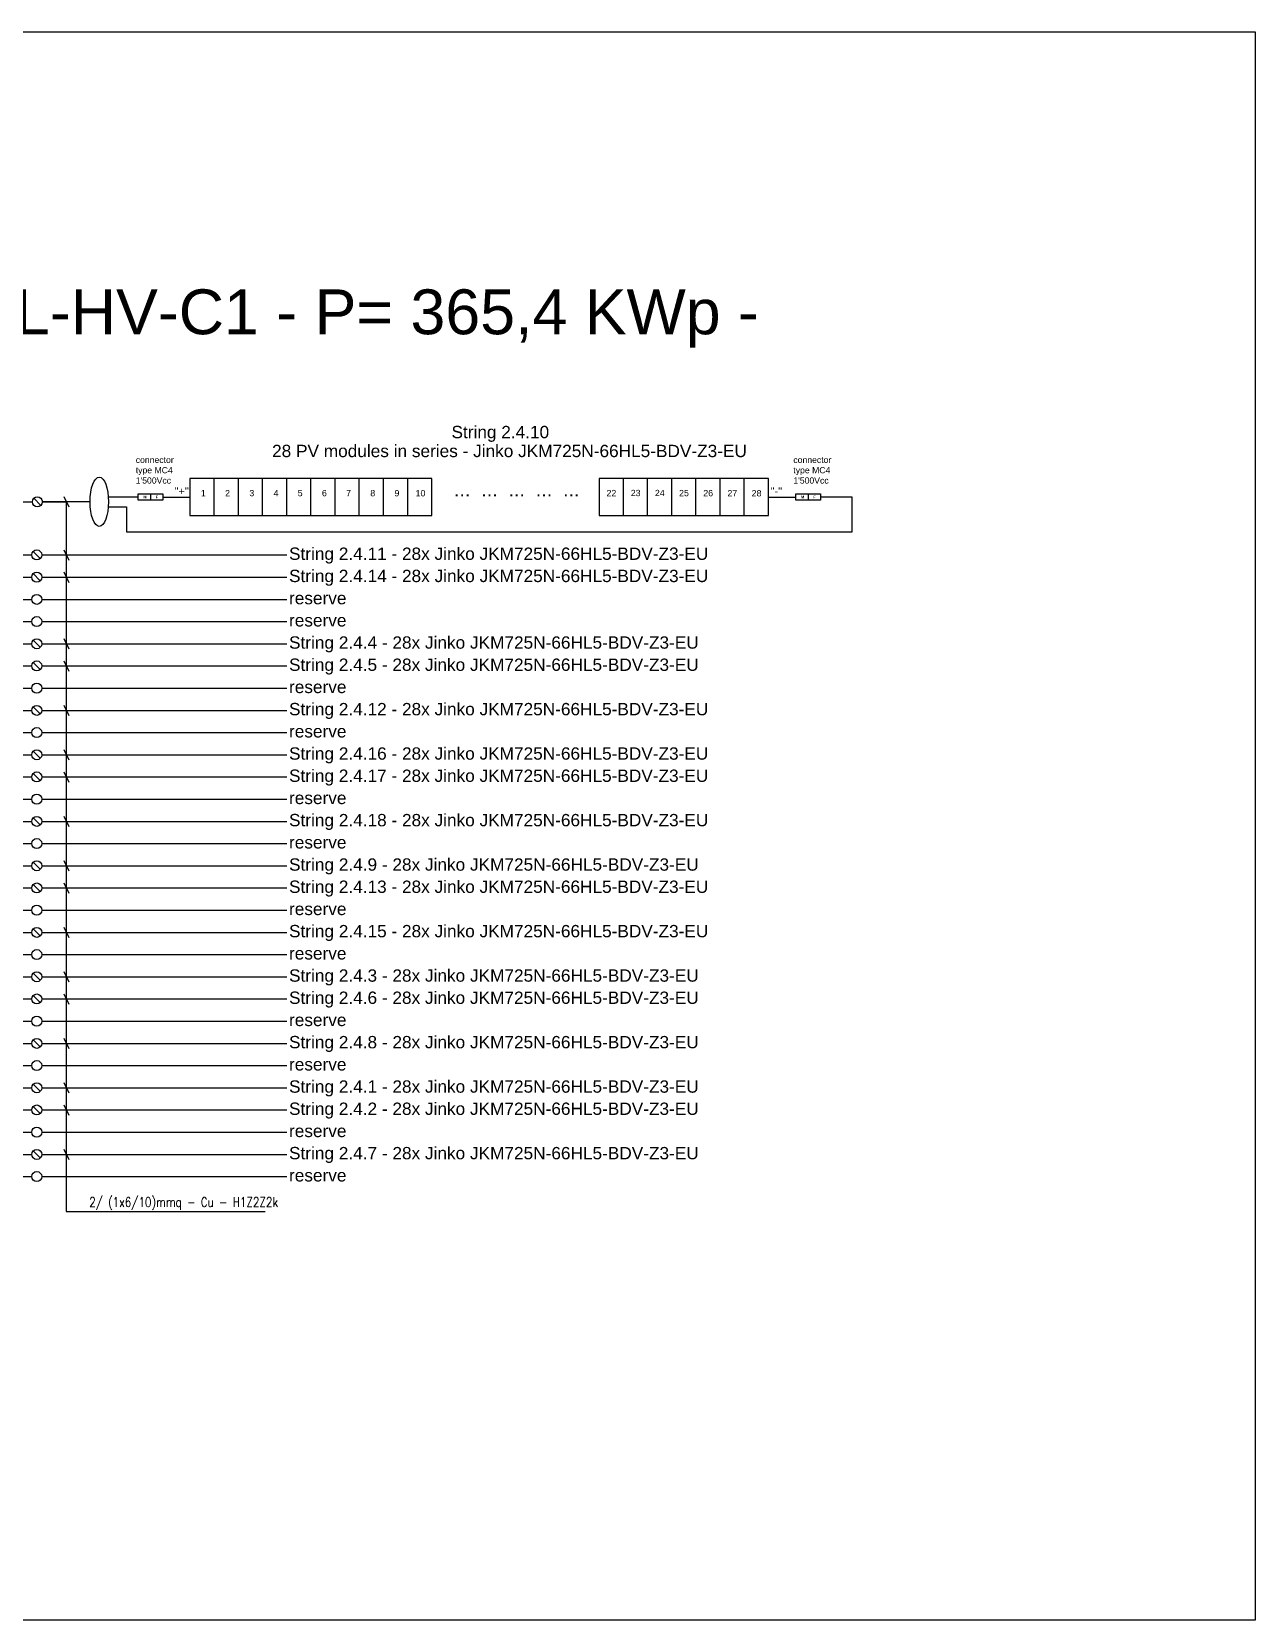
# Model space of a CAD drawing. Header units: millimetres. Extents: x 14856 to 141494, y 133975 to 167686.
# Drawn here: x 63887 to 69884, y 146011 to 153798 of the extents above; entities that cross this region are included whole.
import ezdxf

# ---------------------------------------------------------------- set-up
doc = ezdxf.new("R2010")
doc.units = ezdxf.units.MM
doc.linetypes.add('TRATTEGGIATA', pattern=[19.05, 12.7, -6.35])
doc.layers.add('-Testi', color=1, linetype='Continuous')
doc.layers.add('TRATTEGGIATA', color=40, linetype='TRATTEGGIATA')
doc.styles.add('SIMPLEX', font='SIMPLEX', dxfattribs={"width": 0.8})
doc.styles.get("Standard").update_dxf_attribs({"font": 'arial.ttf'})

msp = doc.modelspace()

# ---------------------------------------------------------------- linework, layer by layer
for points in [[(64662.1, 151608.3), (64662.1, 151425.9), (65847.8, 151425.9), (65847.8, 151607.8), (64662.1, 151607.8)], [(64780.7, 151425.9), (64780.7, 151607.8)], [(64899.2, 151425.7), (64899.2, 151607.5)], [(65017.8, 151425.4), (65017.8, 151607.2)], [(65136.4, 151425.9), (65136.4, 151607.8)], [(65255, 151425.7), (65255, 151607.5)], [(65373.5, 151425.4), (65373.5, 151607.2)], [(65492.1, 151425.9), (65492.1, 151607.8)], [(65610.7, 151425.7), (65610.7, 151607.5)], [(65729.3, 151425.4), (65729.3, 151607.2)], [(66667.8, 151608.3), (66667.8, 151425.9), (67497.9, 151425.9), (67497.9, 151607.8), (66667.8, 151607.8)], [(66786.4, 151425.9), (66786.4, 151607.8)], [(66905, 151425.7), (66905, 151607.5)], [(67023.6, 151425.4), (67023.6, 151607.2)], [(67142.2, 151425.9), (67142.2, 151607.8)], [(67260.7, 151425.7), (67260.7, 151607.5)], [(67260.7, 151425.7), (67260.7, 151607.5)], [(67379.3, 151425.4), (67379.3, 151607.2)], [(67379.3, 151425.4), (67379.3, 151607.2)], [(67497.9, 151425.9), (67497.9, 151607.8)], [(63931.5, 151476.5), (63896.8, 151511.3)], [(63935.8, 151493.9), (64055.8, 151493.9), (64055.8, 148014.4)], [(64043.1, 151519.4), (64068.6, 151468.4)], [(64043.1, 151519.4), (64068.6, 151468.4)], [(64468.6, 151532.4), (64468.6, 151501.8)], [(64529.2, 151517.1), (64662.1, 151517.1)], [(67498.4, 151517.1), (67631.3, 151517.1)], [(67691.9, 151532.4), (67691.9, 151501.8)], [(63928.6, 151215.9), (63893.9, 151250.6)], [(64043.1, 151258.8), (64068.6, 151207.7)], [(63928.6, 151107), (63893.9, 151141.8)], [(64043.1, 151149.9), (64068.6, 151098.9)], [(63928.6, 150780.5), (63893.9, 150815.3)], [(64043.1, 150823.4), (64068.6, 150772.4)], [(63928.6, 150671.7), (63893.9, 150706.5)], [(64043.1, 150714.6), (64068.6, 150663.6)], [(63928.6, 150454), (63893.9, 150488.8)], [(64043.1, 150496.9), (64068.6, 150445.9)], [(63928.6, 150236.3), (63893.9, 150271.1)], [(64043.1, 150279.2), (64068.6, 150228.2)], [(63928.6, 150127.5), (63893.9, 150162.3)], [(64043.1, 150170.4), (64068.6, 150119.4)], [(63928.6, 149909.8), (63893.9, 149944.6)], [(64043.1, 149952.7), (64068.6, 149901.7)], [(63928.6, 149692.1), (63893.9, 149726.9)], [(64043.1, 149735), (64068.6, 149684)], [(63928.6, 149583.3), (63893.9, 149618.1)], [(64043.1, 149626.2), (64068.6, 149575.2)], [(63928.6, 149365.6), (63893.9, 149400.4)], [(64043.1, 149408.5), (64068.6, 149357.5)], [(63928.6, 149147.9), (63893.9, 149182.7)], [(64043.1, 149190.8), (64068.6, 149139.8)], [(63928.6, 149039.1), (63893.9, 149073.9)], [(64043.1, 149082), (64068.6, 149031)], [(63928.6, 148821.4), (63893.9, 148856.2)], [(64043.1, 148864.3), (64068.6, 148813.3)], [(63928.6, 148603.7), (63893.9, 148638.5)], [(64043.1, 148646.6), (64068.6, 148595.6)], [(63928.6, 148494.9), (63893.9, 148529.7)], [(64043.1, 148537.8), (64068.6, 148486.8)], [(63928.6, 148277.2), (63893.9, 148312)], [(64043.1, 148320.1), (64068.6, 148269.1)], [(64055.8, 148014.4), (65030.8, 148014.4)]]:
    msp.add_lwpolyline(points)
at = {"color": 40, "linetype": 'Continuous'}
for points in [[(63437.2, 151493.9), (63889.6, 151493.9)], [(63437.2, 151233.3), (63886.6, 151233.3)], [(63935.8, 151233.3), (65136.3, 151233.3)], [(63437.2, 151124.4), (63886.6, 151124.4)], [(63935.8, 151124.4), (65136.3, 151124.4)], [(63437.2, 150797.9), (63886.6, 150797.9)], [(63935.8, 150797.9), (65136.3, 150797.9)], [(63437.2, 150689.1), (63886.6, 150689.1)], [(63935.8, 150689.1), (65136.3, 150689.1)], [(63437.2, 150471.4), (63886.6, 150471.4)], [(63935.8, 150471.4), (65136.3, 150471.4)], [(63437.2, 150253.7), (63886.6, 150253.7)], [(63935.8, 150253.7), (65136.3, 150253.7)], [(63437.2, 150144.9), (63886.6, 150144.9)], [(63935.8, 150144.9), (65136.3, 150144.9)], [(63437.2, 149927.2), (63886.6, 149927.2)], [(63935.8, 149927.2), (65136.3, 149927.2)], [(63437.2, 149709.5), (63886.6, 149709.5)], [(63935.8, 149709.5), (65136.3, 149709.5)], [(63437.2, 149600.7), (63886.6, 149600.7)], [(63935.8, 149600.7), (65136.3, 149600.7)], [(63437.2, 149383), (63886.6, 149383)], [(63935.8, 149383), (65136.3, 149383)], [(63437.2, 149165.3), (63886.6, 149165.3)], [(63935.8, 149165.3), (65136.3, 149165.3)], [(63437.2, 149056.5), (63886.6, 149056.5)], [(63935.8, 149056.5), (65136.3, 149056.5)]]:
    msp.add_lwpolyline(points, dxfattribs=at)
at = {"color": 40}
for points in [[(64172.5, 151493.9), (63938.7, 151493.9)], [(64262.2, 151518.9), (64407.2, 151518.9)], [(64262.2, 151468.9), (64350.7, 151468.9), (64350.7, 151346.8), (67907.6, 151346.8), (67907.5, 151517.1), (67752.5, 151517.1)]]:
    msp.add_lwpolyline(points, dxfattribs=at)
for points in [[(64407.9, 151532.4), (64529.2, 151532.4), (64529.2, 151501.8), (64407.9, 151501.8)], [(67631.3, 151532.4), (67752.5, 151532.4), (67752.5, 151501.8), (67631.3, 151501.8)]]:
    msp.add_lwpolyline(points, close=True)
at = {"color": 8, "linetype": 'Continuous'}
for points in [[(63437.2, 151015.6), (63886.6, 151015.6)], [(63935.8, 151015.6), (65136.3, 151015.6)], [(63437.2, 150906.7), (63886.6, 150906.7)], [(63935.8, 150906.7), (65136.3, 150906.7)], [(63437.2, 150580.2), (63886.6, 150580.2)], [(63935.8, 150580.2), (65136.3, 150580.2)], [(63437.2, 150362.5), (63886.6, 150362.5)], [(63935.8, 150362.5), (65136.3, 150362.5)], [(63437.2, 150036), (63886.6, 150036)], [(63935.8, 150036), (65136.3, 150036)], [(63437.2, 149818.4), (63886.6, 149818.4)], [(63935.8, 149818.4), (65136.3, 149818.4)], [(63437.2, 149491.8), (63886.6, 149491.8)], [(63935.8, 149491.8), (65136.3, 149491.8)], [(63437.2, 149274.2), (63886.6, 149274.2)], [(63935.8, 149274.2), (65136.3, 149274.2)], [(63437.2, 148947.6), (63886.6, 148947.6)], [(63935.8, 148947.6), (65136.3, 148947.6)], [(63437.2, 148730), (63886.6, 148730)], [(63935.8, 148730), (65136.3, 148730)], [(63437.2, 148403.4), (63886.6, 148403.4)], [(63935.8, 148403.4), (65136.3, 148403.4)], [(63437.2, 148185.8), (63886.6, 148185.8)], [(63935.8, 148185.8), (65136.3, 148185.8)]]:
    msp.add_lwpolyline(points, dxfattribs=at)
at = {"color": 7}
for centre in [(63914.1, 151493.9), (63911.2, 151233.3), (63911.2, 151124.4), (63911.2, 150797.9), (63911.2, 150689.1), (63911.2, 150471.4), (63911.2, 150253.7), (63911.2, 150144.9), (63911.2, 149927.2), (63911.2, 149709.5), (63911.2, 149600.7), (63911.2, 149383), (63911.2, 149165.3), (63911.2, 149056.5), (63911.2, 148838.8), (63911.2, 148621.1), (63911.2, 148512.3), (63911.2, 148294.6)]:
    msp.add_circle(centre, 24.6, dxfattribs=at)
at = {"color": 8}
for centre in [(63911.2, 151015.6), (63911.2, 150906.7), (63911.2, 150580.2), (63911.2, 150362.5), (63911.2, 150036), (63911.2, 149818.4), (63911.2, 149491.8), (63911.2, 149274.2), (63911.2, 148947.6), (63911.2, 148730), (63911.2, 148403.4), (63911.2, 148185.8)]:
    msp.add_circle(centre, 24.6, dxfattribs=at)
msp.add_ellipse((64217.4, 151493.9), major_axis=(0, -121.1), ratio=0.370747)
at = {"layer": 'Defpoints', "color": 1}
msp.add_lwpolyline([(57822.1, 153798.2), (69883.6, 153798.2), (69883.6, 146010.8), (57822.1, 146010.8)], close=True, dxfattribs=at)
at = {"layer": 'TRATTEGGIATA', "color": 40, "linetype": 'Continuous', "ltscale": 0.5}
for points in [[(63437.2, 148838.8), (63886.6, 148838.8)], [(63935.8, 148838.8), (65136.3, 148838.8)], [(63437.2, 148621.1), (63886.6, 148621.1)], [(63935.8, 148621.1), (65136.3, 148621.1)], [(63437.2, 148512.3), (63886.6, 148512.3)], [(63935.8, 148512.3), (65136.3, 148512.3)], [(63437.2, 148294.6), (63886.6, 148294.6)], [(63935.8, 148294.6), (65136.3, 148294.6)]]:
    msp.add_lwpolyline(points, dxfattribs=at)

# ---------------------------------------------------------------- texts
at = {"layer": '-Testi', "color": 7, "insert": (64631, 148053), "char_height": 46.621, "width": 1811.153, "attachment_point": 5, "style": 'SIMPLEX'}
msp.add_mtext('2/ (1x6/10)mmq - Cu - H1Z2Z2k', dxfattribs=at)
at = {"attachment_point": 1}
for s, insert, char_height, width in [('INVERTER 2.4 - TBEA TS330KTL-HV-C1 - P= 365,4 KWp - P= 330 KWac @40°C', (59279.1, 152535.2), 220, 8459.921), ("connector type MC4\\P1'500Vcc", (64396.3, 151714.6), 30.344, 266.347), ('28 PV modules in series - Jinko JKM725N-6{\\C7;6HL5-B}DV-Z3-EU', (65064.6, 151773.3), 60.443, 2681.977), ("connector type MC4\\P1'500Vcc", (67619.6, 151714.6), 30.344, 266.347), ("''+''", (64585.4, 151565.1), 38.08, 72.401), ('1 ', (64715.9, 151551.9), 30.84, 30.845), ('2 ', (64834.5, 151551.9), 30.84, 30.845), ('3 ', (64953.1, 151551.9), 30.84, 30.845), ('4 ', (65071.7, 151551.3), 30.84, 30.845), ('5 ', (65190.2, 151551.9), 30.84, 30.845), ('6 ', (65308.8, 151551.9), 30.84, 30.845), ('7 ', (65427.4, 151551.3), 30.84, 30.845), ('8 ', (65546, 151551.9), 30.84, 30.845), ('9 ', (65664.5, 151551.6), 30.84, 30.845), ('10 ', (65767.9, 151551.3), 30.84, 30.845), ('22 ', (66703.9, 151552.1), 30.84, 30.845), ('23 ', (66822.5, 151552.4), 30.84, 30.845), ('24 ', (66941.1, 151552.4), 30.84, 30.845), ('25 ', (67059.6, 151552.1), 30.84, 30.845), ('26 ', (67178.2, 151551.9), 30.84, 30.845), ('27', (67296.8, 151551.6), 30.84, 30.845), ('28 ', (67415.4, 151551.3), 30.84, 30.845), ("''-''", (67506.7, 151565.1), 38.08, 72.401), ('\\pxql;{\\fArial|b1|i0|c0|p34;M}', (64433.4, 151524.1), 13.785, 16.703), ('\\pxql;{\\fArial|b1|i0|c0|p34;F}', (64494, 151524.1), 13.785, 16.703), ('...  ...  ...  ...  ... ', (65956.2, 151588.9), 68.894, 747.028), ('\\pxql;{\\fArial|b1|i0|c0|p34;M}', (67656.7, 151524.1), 13.785, 16.703), ('\\pxql;{\\fArial|b1|i0|c0|p34;F}', (67717.3, 151524.1), 13.785, 16.703)]:
    msp.add_mtext(s, dxfattribs=dict(at, insert=insert, char_height=char_height, width=width))
at = {"color": 7, "char_height": 60.44, "width": 4500, "attachment_point": 1}
for s, insert in [('String 2.4.10', (65944, 151866.1)), ('String 2.4.11 - 28x Jinko JKM725N-66HL5-BDV-Z3-EU', (65147.6, 151269.6)), ('String 2.4.14 - 28x Jinko JKM725N-66HL5-BDV-Z3-EU', (65147.6, 151160.7)), ('String 2.4.4 - 28x Jinko JKM725N-66HL5-BDV-Z3-EU', (65147.6, 150834.2)), ('String 2.4.5 - 28x Jinko JKM725N-66HL5-BDV-Z3-EU', (65147.6, 150725.4)), ('String 2.4.12 - 28x Jinko JKM725N-66HL5-BDV-Z3-EU', (65147.6, 150507.7)), ('String 2.4.16 - 28x Jinko JKM725N-66HL5-BDV-Z3-EU', (65147.6, 150290)), ('String 2.4.17 - 28x Jinko JKM725N-66HL5-BDV-Z3-EU', (65147.6, 150181.2)), ('String 2.4.18 - 28x Jinko JKM725N-66HL5-BDV-Z3-EU', (65147.6, 149963.5)), ('String 2.4.9 - 28x Jinko JKM725N-66HL5-BDV-Z3-EU', (65147.6, 149745.8)), ('String 2.4.13 - 28x Jinko JKM725N-66HL5-BDV-Z3-EU', (65147.6, 149637)), ('String 2.4.15 - 28x Jinko JKM725N-66HL5-BDV-Z3-EU', (65147.6, 149419.3)), ('String 2.4.3 - 28x Jinko JKM725N-66HL5-BDV-Z3-EU', (65147.6, 149201.6)), ('String 2.4.6 - 28x Jinko JKM725N-66HL5-BDV-Z3-EU', (65147.6, 149092.8)), ('String 2.4.8 - 28x Jinko JKM725N-66HL5-BDV-Z3-EU', (65147.6, 148875.1)), ('String 2.4.1 - 28x Jinko JKM725N-66HL5-BDV-Z3-EU', (65147.6, 148657.4)), ('String 2.4.2 - 28x Jinko JKM725N-66HL5-BDV-Z3-EU', (65147.6, 148548.6)), ('String 2.4.7 - 28x Jinko JKM725N-66HL5-BDV-Z3-EU', (65147.6, 148330.9))]:
    msp.add_mtext(s, dxfattribs=dict(at, insert=insert))
at = {"color": 8, "char_height": 60.44, "width": 4500, "attachment_point": 1}
for insert in [(65147.6, 151051.9), (65147.6, 150943), (65147.6, 150616.5), (65147.6, 150398.8), (65147.6, 150072.3), (65147.6, 149854.6), (65147.6, 149528.1), (65147.6, 149310.4), (65147.6, 148983.9), (65147.6, 148766.2), (65147.6, 148439.7), (65147.6, 148222.1)]:
    msp.add_mtext('reserve', dxfattribs=dict(at, insert=insert))

doc.saveas('drawing.dxf')
